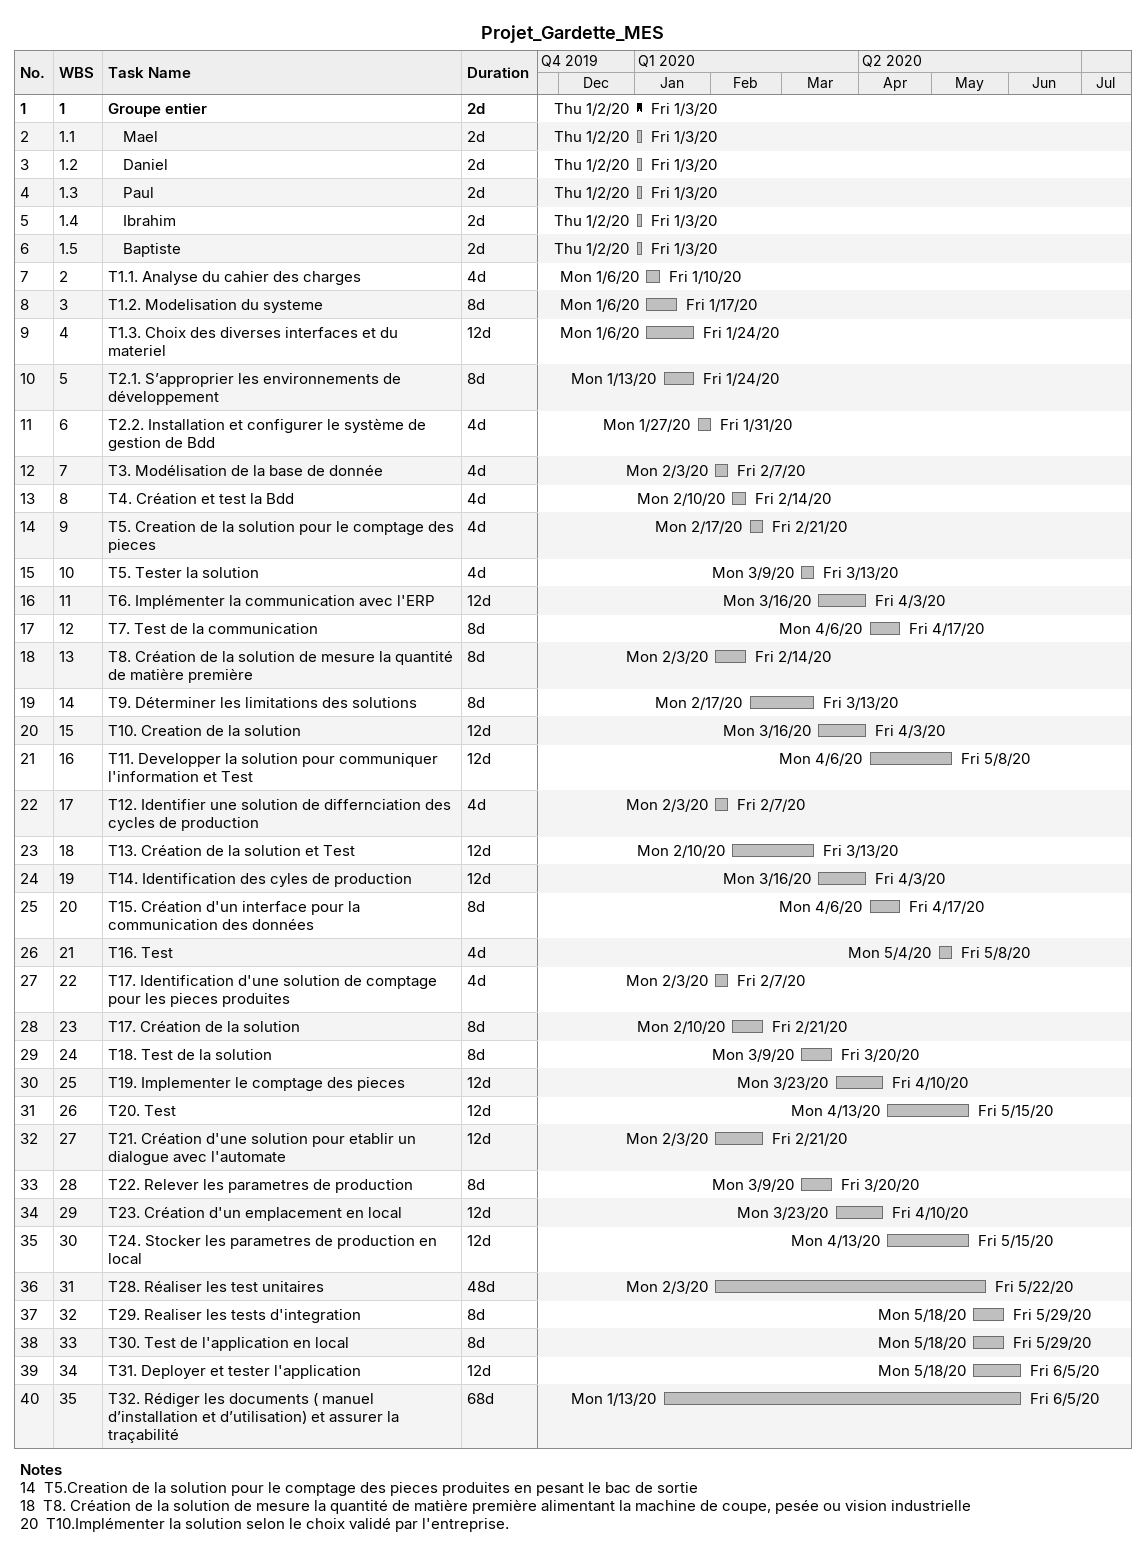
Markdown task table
Projet_Gardette_MES

| ID | WBS | Task | Duration | Start | Finish |
|---|---|---|---|---|---|
| 1 | 1 | **Groupe entier** | 2d | 2020-01-02 | 2020-01-03 |
| 2 | 1.1 | Mael | 2d | 2020-01-02 | 2020-01-03 |
| 3 | 1.2 | Daniel | 2d | 2020-01-02 | 2020-01-03 |
| 4 | 1.3 | Paul | 2d | 2020-01-02 | 2020-01-03 |
| 5 | 1.4 | Ibrahim | 2d | 2020-01-02 | 2020-01-03 |
| 6 | 1.5 | Baptiste | 2d | 2020-01-02 | 2020-01-03 |
| 7 | 2 | T1.1. Analyse du cahier des charges | 4d | 2020-01-06 | 2020-01-10 |
| 8 | 3 | T1.2. Modelisation du systeme | 8d | 2020-01-06 | 2020-01-17 |
| 9 | 4 | T1.3. Choix des diverses interfaces et du materiel | 12d | 2020-01-06 | 2020-01-24 |
| 10 | 5 | T2.1. S’approprier les environnements de développement | 8d | 2020-01-13 | 2020-01-24 |
| 11 | 6 | T2.2. Installation et configurer le système de gestion de Bdd | 4d | 2020-01-27 | 2020-01-31 |
| 12 | 7 | T3. Modélisation de la base de donnée | 4d | 2020-02-03 | 2020-02-07 |
| 13 | 8 | T4. Création et test la Bdd | 4d | 2020-02-10 | 2020-02-14 |
| 14 | 9 | T5. Creation de la solution pour le comptage des pieces | 4d | 2020-02-17 | 2020-02-21 |
| 15 | 10 | T5. Tester la solution | 4d | 2020-03-09 | 2020-03-13 |
| 16 | 11 | T6. Implémenter la communication avec l'ERP | 12d | 2020-03-16 | 2020-04-03 |
| 17 | 12 | T7. Test de la communication | 8d | 2020-04-06 | 2020-04-17 |
| 18 | 13 | T8. Création de la solution de mesure la quantité de matière première | 8d | 2020-02-03 | 2020-02-14 |
| 19 | 14 | T9. Déterminer les limitations des solutions | 8d | 2020-02-17 | 2020-03-13 |
| 20 | 15 | T10. Creation de la solution | 12d | 2020-03-16 | 2020-04-03 |
| 21 | 16 | T11. Developper la solution pour communiquer l'information et Test | 12d | 2020-04-06 | 2020-05-08 |
| 22 | 17 | T12. Identifier une solution de differnciation des cycles de production | 4d | 2020-02-03 | 2020-02-07 |
| 23 | 18 | T13. Création de la solution et Test | 12d | 2020-02-10 | 2020-03-13 |
| 24 | 19 | T14. Identification des cyles de production | 12d | 2020-03-16 | 2020-04-03 |
| 25 | 20 | T15. Création d'un interface pour la communication des données | 8d | 2020-04-06 | 2020-04-17 |
| 26 | 21 | T16. Test | 4d | 2020-05-04 | 2020-05-08 |
| 27 | 22 | T17. Identification d'une solution de comptage pour les pieces produites | 4d | 2020-02-03 | 2020-02-07 |
| 28 | 23 | T17. Création de la solution | 8d | 2020-02-10 | 2020-02-21 |
| 29 | 24 | T18. Test de la solution | 8d | 2020-03-09 | 2020-03-20 |
| 30 | 25 | T19. Implementer le comptage des pieces | 12d | 2020-03-23 | 2020-04-10 |
| 31 | 26 | T20. Test | 12d | 2020-04-13 | 2020-05-15 |
| 32 | 27 | T21. Création d'une solution pour etablir un dialogue avec l'automate | 12d | 2020-02-03 | 2020-02-21 |
| 33 | 28 | T22. Relever les parametres de production | 8d | 2020-03-09 | 2020-03-20 |
| 34 | 29 | T23. Création d'un emplacement en local | 12d | 2020-03-23 | 2020-04-10 |
| 35 | 30 | T24. Stocker les parametres de production en local | 12d | 2020-04-13 | 2020-05-15 |
| 36 | 31 | T28. Réaliser les test unitaires | 48d | 2020-02-03 | 2020-05-22 |
| 37 | 32 | T29. Realiser les tests d'integration | 8d | 2020-05-18 | 2020-05-29 |
| 38 | 33 | T30. Test de l'application en local | 8d | 2020-05-18 | 2020-05-29 |
| 39 | 34 | T31. Deployer et tester l'application | 12d | 2020-05-18 | 2020-06-05 |
| 40 | 35 | T32. Rédiger les documents ( manuel d’installation et d’utilisation) et assurer la traçabilité | 68d | 2020-01-13 | 2020-06-05 |

Notes
- 14: T5.Creation de la solution pour le comptage des pieces produites en pesant le bac de sortie
- 18: T8. Création de la solution de mesure la quantité de matière première alimentant la machine de coupe, pesée ou vision industrielle
- 20: T10.Implémenter la solution selon le choix validé par l'entreprise.
